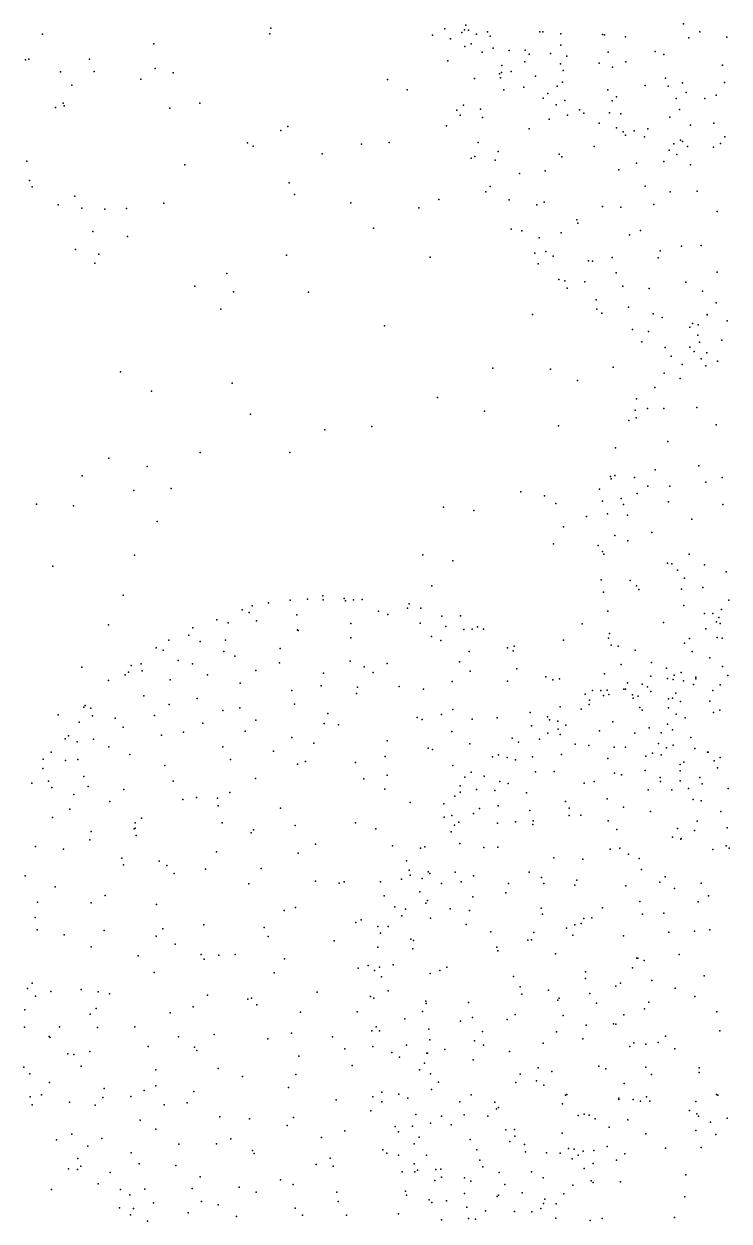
# Model space of a CAD drawing. Header units: metres. Extents: x -23.9 to 23.9, y -28.5 to 28.5.
# Drawn here: x -7.475 to -6.059, y -2.392 to 0.012 of the extents above; entities that cross this region are included whole.
import ezdxf

# ---------------------------------------------------------------- set-up
doc = ezdxf.new("R2010")
doc.units = ezdxf.units.M

msp = doc.modelspace()

# ---------------------------------------------------------------- linework, layer by layer
for p in [(-6.9794, 0.0037, -1.5884), (-6.6299, 0.002, -8.6248), (-6.5905, 0.0002, -6.9318), (-6.5877, 0.0094, -0.0875), (-6.1507, 0.012, -7.945), (-7.438, -0.0087, 22.8543), (-6.9816, -0.0078, 1.7308), (-6.655, -0.0107, 4.2068), (-6.6189, -0.0177, -8.7068), (-6.5959, -0.0051, -7.1531), (-6.5824, -0.0003, -8.3537), (-6.5662, -0.0085, 12.2662), (-6.5444, -0.004, -6.8353), (-6.5387, -0.0127, -8.9417), (-6.4391, -0.0037, -7.4529), (-6.4333, -0.0041, -6.6992), (-6.3969, -0.0078, -25.2977), (-6.3138, -0.0089, -8.0238), (-6.3094, -0.0098, -6.6185), (-6.2672, -0.0138, -7.5537), (-6.1403, -0.0159, 21.0467), (-6.1183, -0.0038, -9.2691), (-6.0638, -0.0146, -7.5831), (-7.2146, -0.0282, 5.082), (-6.5901, -0.0334, -8.8156), (-6.5771, -0.0281, -7.0329), (-6.5554, -0.0449, -8.2938), (-6.5328, -0.0368, -7.2682), (-6.5011, -0.0412, -8.2121), (-6.4689, -0.0408, -9.0359), (-6.4177, -0.0472, 5.2133), (-6.397, -0.0307, 0.4443), (-6.3019, -0.0448, -7.4972), (-6.2075, -0.0433, -6.6166), (-7.472, -0.0599, 18.7766), (-7.4656, -0.0588, 0.0233), (-7.3433, -0.0586, -0.4385), (-6.624, -0.0621, -8.5846), (-6.5157, -0.0714, -7.1863), (-6.4697, -0.0642, 4.6163), (-6.4604, -0.049, -7.3607), (-6.3981, -0.0683, -6.7517), (-6.3852, -0.0527, -9.1218), (-6.3204, -0.0669, -9.1651), (-6.2669, -0.0642, -7.9992), (-6.1905, -0.0492, -7.5373), (-6.0728, -0.0711, -9.2735), (-7.4018, -0.0844, 17.168), (-7.3344, -0.0833, 26.3132), (-7.2114, -0.0776, 12.0307), (-7.1755, -0.0864, 5.7058), (-6.5201, -0.0885, -8.9525), (-6.5181, -0.0961, 0.7675), (-6.5163, -0.0854, -7.07), (-6.4967, -0.0834, -6.9624), (-6.448, -0.0931, -6.8798), (-6.3924, -0.0818, -7.3922), (-6.2936, -0.0751, -6.6973), (-7.3787, -0.1107, 16.8239), (-7.2404, -0.0989, 4.6316), (-6.7451, -0.0994, -0.617), (-6.5704, -0.0975, -8.352), (-6.4712, -0.115, -8.1848), (-6.4048, -0.1127, -7.3035), (-6.3937, -0.1047, -8.0936), (-6.3031, -0.12, -8.0325), (-6.2275, -0.1117, -6.7163), (-6.1867, -0.0966, -7.4712), (-6.1818, -0.1127, -9.2341), (-6.153, -0.1064, -6.6932), (-6.0688, -0.1055, -7.4745), (-6.7059, -0.1205, -1.3016), (-6.5115, -0.1203, -8.2436), (-6.4324, -0.1368, -7.0203), (-6.4233, -0.1275, -7.2357), (-6.3889, -0.1419, 17.5345), (-6.2938, -0.1424, -6.8076), (-6.2856, -0.1344, -9.1795), (-6.1653, -0.1374, -7.4172), (-6.1453, -0.1258, 24.6349), (-6.108, -0.1378, 0.8244), (-6.0855, -0.1311, -7.9367), (-7.412, -0.156, 19.3028), (-7.3966, -0.1468, -3.3781), (-7.3941, -0.1527, 10.2619), (-7.182, -0.1574, 14.3858), (-7.1217, -0.147, 18.5883), (-6.6061, -0.1612, -8.6579), (-6.5923, -0.151, -8.7705), (-6.5585, -0.159, -8.8582), (-6.4068, -0.1505, -7.1644), (-6.3595, -0.1605, -6.9206), (-6.351, -0.167, -7.2201), (-6.2993, -0.1667, -6.8778), (-6.1589, -0.1597, -7.9671), (-6.5996, -0.1715, -8.5183), (-6.5542, -0.1758, -8.3484), (-6.4207, -0.179, -8.1396), (-6.3836, -0.1712, -7.0885), (-6.3203, -0.1873, -9.1383), (-6.277, -0.1684, -7.2973), (-6.1781, -0.1752, -6.8223), (-6.1369, -0.1916, -7.3026), (-6.0901, -0.1874, -6.8275), (-6.9591, -0.2023, 5.4427), (-6.9453, -0.1939, 7.7543), (-6.6268, -0.1929, 11.7602), (-6.4605, -0.1988, -8.9973), (-6.2852, -0.1966, -6.9892), (-6.2719, -0.2047, -7.1374), (-6.2671, -0.2114, -7.0629), (-6.2499, -0.2029, -7.221), (-6.2289, -0.2147, -8.0145), (-6.2225, -0.1985, -6.9025), (-6.0681, -0.2144, -9.2427), (-7.026, -0.2266, 6.6183), (-7.0148, -0.2332, 25.0173), (-6.7973, -0.2295, 18.1983), (-6.7418, -0.2263, 1.0579), (-6.563, -0.2264, -8.4238), (-6.3305, -0.234, -8.0904), (-6.17, -0.229, -7.0883), (-6.1571, -0.2211, -7.1709), (-6.153, -0.224, -7.0071), (-6.1426, -0.2339, -7.9877), (-6.0907, -0.2357, -7.0484), (-6.0765, -0.2279, -7.1672), (-7.4693, -0.2633, -1.9139), (-6.8763, -0.2489, 13.0946), (-6.5772, -0.2577, -8.5874), (-6.5698, -0.2545, -8.6871), (-6.529, -0.2615, -8.3695), (-6.5231, -0.2442, -8.8641), (-6.4006, -0.2497, -8.1536), (-6.3953, -0.2551, -9.0523), (-6.1906, -0.2644, 16.1494), (-6.1798, -0.2417, -25.8232), (-6.1645, -0.2505, 21.8598), (-7.152, -0.2711, 0.0308), (-6.4283, -0.2827, -8.9914), (-6.2807, -0.281, -8.0747), (-6.2449, -0.2679, -9.1581), (-6.1371, -0.271, -9.2019), (-7.4637, -0.3025, 22.2131), (-6.9425, -0.3068, 24.5654), (-6.4802, -0.2885, -8.9167), (-7.4583, -0.3149, 13.4853), (-7.3728, -0.3337, 25.5766), (-6.9318, -0.3306, -1.1448), (-6.5476, -0.325, -8.6253), (-6.539, -0.3145, -8.7383), (-6.2278, -0.3136, 14.0633), (-6.1776, -0.3253, -9.1571), (-6.1233, -0.3237, -8.0214), (-7.4062, -0.351, 18.3931), (-7.359, -0.3579, 23.2531), (-7.313, -0.36, -1.5466), (-7.2695, -0.3583, -0.8287), (-7.194, -0.3477, 0.4937), (-6.8189, -0.347, 0.5222), (-6.6821, -0.3576, 16.767), (-6.6422, -0.3403, 24.7729), (-6.501, -0.3412, -8.7951), (-6.4451, -0.351, -8.9087), (-6.4306, -0.3457, -8.268), (-6.3134, -0.3548, -9.0556), (-6.277, -0.3559, -8.12), (-6.2106, -0.3506, -8.0766), (-6.365, -0.3813, -8.2244), (-6.083, -0.3643, 14.927), (-7.3365, -0.4051, 1.5427), (-6.773, -0.3983, 25.2795), (-6.4966, -0.4002, -8.5837), (-6.4753, -0.4034, -8.7485), (-6.3965, -0.4077, -8.2833), (-6.3629, -0.3879, -8.973), (-6.2373, -0.4025, 5.5876), (-7.2672, -0.4151, 16.5919), (-6.4406, -0.4176, -8.8103), (-6.2592, -0.4114, -9.0532), (-6.1157, -0.4326, -8.0947), (-7.3719, -0.4411, 0.7997), (-7.3248, -0.4504, 10.8655), (-6.9482, -0.4522, 6.364), (-6.6593, -0.4561, 7.7374), (-6.4496, -0.4481, -8.4914), (-6.4276, -0.4451, -8.4074), (-6.4125, -0.4545, 17.9422), (-6.1977, -0.4436, 23.8251), (-6.1551, -0.434, -9.0889), (-7.3325, -0.4683, 26.1448), (-6.4429, -0.4699, -8.625), (-6.3417, -0.4635, -8.9161), (-6.3336, -0.4641, 13.4414), (-6.2943, -0.4571, -8.9722), (-6.202, -0.4574, -8.1541), (-7.0679, -0.4894, 1.083), (-6.4011, -0.5013, -8.696), (-6.3893, -0.5041, 17.2667), (-6.2862, -0.4875, -8.263), (-6.0832, -0.4862, -9.0727), (-7.132, -0.5149, 24.345), (-7.0543, -0.5262, 6.9859), (-6.9036, -0.5263, 7.4884), (-6.3843, -0.5186, -8.5283), (-6.3491, -0.5061, -8.3881), (-6.273, -0.5145, -8.915), (-6.22, -0.5195, -8.2491), (-6.1461, -0.5065, -9.0148), (-6.113, -0.5246, -8.1928), (-6.3261, -0.5417, -8.7676), (-6.0854, -0.5483, -4.1313), (-7.08, -0.561, 22.6967), (-6.4543, -0.5713, 24.295), (-6.3246, -0.5607, -8.5301), (-6.3147, -0.5689, -8.662), (-6.2611, -0.5566, -8.8425), (-6.2119, -0.5699, -8.3287), (-6.1035, -0.5715, -4.2834), (-6.1034, -0.5722, -8.9467), (-6.7514, -0.5944, 13.2583), (-6.1938, -0.5778, -8.8719), (-6.1381, -0.5969, -8.321), (-6.1331, -0.5895, -4.205), (-6.1217, -0.5923, -4.0706), (-6.0634, -0.5843, -8.2588), (-6.2535, -0.6018, -8.4717), (-6.2212, -0.6053, -8.7771), (-6.1221, -0.6127, -4.3689), (-6.0741, -0.6229, -8.3355), (-6.2348, -0.6264, -8.6131), (-6.188, -0.6379, -8.5461), (-6.1381, -0.6372, -8.772), (-6.1294, -0.6456, -8.4445), (-6.1189, -0.6269, 0.7914), (-6.1042, -0.6482, -3.9043), (-6.1753, -0.6552, -4.2702), (-6.1534, -0.6721, -3.9761), (-6.1157, -0.6607, -8.5234), (-6.0828, -0.6651, -8.7272), (-7.2812, -0.6866, 19.1044), (-6.5337, -0.6794, 7.5107), (-6.4178, -0.6812, 25.1681), (-6.2923, -0.6775, 7.9949), (-6.1896, -0.689, -4.3339), (-6.1057, -0.6743, -4.5016), (-7.0568, -0.7096, 18.2198), (-6.3638, -0.704, 6.1103), (-6.2083, -0.7178, -4.0323), (-6.1573, -0.6998, -4.4338), (-7.2187, -0.7253, 13.8545), (-6.6451, -0.7382, 14.0794), (-6.2454, -0.7408, -4.1928), (-6.5506, -0.7654, 13.6612), (-6.2478, -0.7639, -4.2788), (-6.2229, -0.7605, -4.3778), (-6.1904, -0.7599, -3.9165), (-6.1243, -0.758, -3.8127), (-7.0199, -0.7719, 16.5593), (-6.2607, -0.7846, -4.1396), (-6.2456, -0.7791, -4.033), (-6.0851, -0.7929, -3.7389), (-6.871, -0.8031, 13.5514), (-6.7765, -0.7965, 17.0305), (-6.4016, -0.7951, 17.553), (-6.2876, -0.8389, 24.8528), (-6.1825, -0.8265, -4.5213), (-7.3049, -0.8599, 10.9941), (-7.121, -0.8487, 24.1712), (-6.941, -0.8483, 6.6319), (-7.2279, -0.8769, 14.3376), (-6.2078, -0.8833, -3.8542), (-6.1203, -0.8756, -4.6371), (-7.3584, -0.8952, 11.48), (-6.2976, -0.8971, -4.1162), (-6.2961, -0.9014, -4.2824), (-6.2884, -0.895, -4.0429), (-6.249, -0.8987, -4.4497), (-6.1058, -0.9079, -3.705), (-6.0734, -0.8991, -4.6919), (-7.2544, -0.9247, 18.0231), (-7.1798, -0.9211, 22.9536), (-6.4773, -0.9274, 16.3922), (-6.4299, -0.9358, -24.2121), (-6.3193, -0.9224, 23.878), (-6.2436, -0.9309, 14.3416), (-6.2224, -0.9165, -4.5157), (-6.1785, -0.9159, -4.5783), (-7.4497, -0.9524, 18.7495), (-7.3759, -0.9558, 16.5115), (-6.6329, -0.9584, 17.8762), (-6.4072, -0.9509, -24.9398), (-6.3133, -0.9463, -4.1711), (-6.2758, -0.941, -4.3987), (-6.2715, -0.9532, 16.0608), (-6.1812, -0.9478, -3.7915), (-6.0719, -0.9529, 20.0936), (-6.5717, -0.9653, 17.2749), (-6.3458, -0.977, 6.324), (-6.3034, -0.9717, -4.0594), (-6.2633, -0.9746, -3.9276), (-6.1341, -0.9827, -4.652), (-7.2079, -0.9873, 22.61), (-6.3915, -0.9978, 15.1643), (-6.2143, -1.0092, -3.8261), (-6.4116, -1.0318, 7.6237), (-6.289, -1.0154, -3.9867), (-6.2627, -1.0259, -4.4639), (-7.2531, -1.0547, 19.1059), (-6.6743, -1.054, 6.9736), (-6.3225, -1.0351, -4.2081), (-6.3137, -1.0473, -4.0743), (-6.311, -1.0524, -4.3282), (-6.1393, -1.0524, -4.657), (-7.4174, -1.077, 23.3816), (-6.6141, -1.0664, 23.7524), (-6.1828, -1.0707, -4.6024), (-6.1745, -1.0724, 23.2701), (-6.109, -1.0739, -3.6846), (-6.3165, -1.1046, -4.2525), (-6.2579, -1.1056, -4.4775), (-6.163, -1.085, -3.7447), (-6.1489, -1.1007, 20.4456), (-6.0653, -1.0881, 15.4736), (-6.6563, -1.1166, 15.4087), (-6.3112, -1.1289, -4.0967), (-6.2454, -1.1161, -3.8707), (-6.2403, -1.1235, 6.8761), (-6.1548, -1.1232, 13.0495), (-6.1118, -1.1194, -4.6785), (-7.276, -1.1349, 17.4579), (-6.9838, -1.1506, -7.2731), (-6.9406, -1.1449, 23.8619), (-6.9056, -1.1433, -7.1749), (-6.8751, -1.1367, -7.2577), (-6.8745, -1.1445, -7.328), (-6.8319, -1.1415, 23.502), (-6.8295, -1.1464, 24.2643), (-6.8137, -1.1441, -7.1496), (-6.7961, -1.1438, -7.2927), (-6.7014, -1.1528, -7.1852), (-6.0601, -1.1448, -7.3218), (-7.037, -1.1644, -7.1925), (-7.0232, -1.17, -7.3606), (-7.0166, -1.1568, 16.2886), (-6.927, -1.1745, -7.0279), (-6.7629, -1.1675, -7.0512), (-6.7446, -1.1736, -7.4219), (-6.7049, -1.1615, -7.1056), (-6.6785, -1.1614, -7.289), (-6.6362, -1.1773, -7.1639), (-6.5986, -1.1763, 23.0915), (-6.3027, -1.1674, -4.3112), (-6.1505, -1.1555, -4.6309), (-6.1086, -1.1716, -7.2342), (-6.0919, -1.1718, -7.113), (-6.0745, -1.1637, 13.9277), (-7.3054, -1.1948, 13.5148), (-7.1357, -1.2007, -7.1791), (-7.0875, -1.1847, -7.2924), (-7.0653, -1.1903, -7.0715), (-7.0081, -1.1867, -7.0242), (-6.8186, -1.1922, -6.9628), (-6.6794, -1.191, -7.0254), (-6.6283, -1.1979, -7.4046), (-6.5644, -1.1988, -7.2656), (-6.3542, -1.1924, 17.1344), (-6.1912, -1.1897, -3.807), (-6.0846, -1.1889, -7.0378), (-6.08, -1.1799, -7.4112), (-6.077, -1.1918, -4.6991), (-7.1841, -1.2255, 16.7226), (-7.1438, -1.2153, -7.0817), (-7.0703, -1.2256, -6.9801), (-6.9256, -1.205, -6.9416), (-6.9247, -1.2059, -7.5233), (-6.8191, -1.2209, -7.562), (-6.6571, -1.2181, -7.4899), (-6.5918, -1.2041, -7.0762), (-6.5754, -1.2036, -7.3376), (-6.5523, -1.2036, -7.193), (-6.3919, -1.2254, 24.9755), (-6.3017, -1.2213, -4.2602), (-6.2993, -1.2119, 24.1629), (-6.139, -1.2224, -7.363), (-6.106, -1.2027, 8.029), (-6.083, -1.2204, -3.6815), (-6.073, -1.2216, 24.7098), (-7.2097, -1.2409, -7.2638), (-7.1956, -1.2453, -7.3617), (-7.1213, -1.2279, -7.4361), (-7.0738, -1.248, -7.533), (-6.9606, -1.2422, -6.8857), (-6.638, -1.2263, -6.9707), (-6.5809, -1.248, -7.4869), (-6.5044, -1.2408, -7.1336), (-6.493, -1.2469, -7.3143), (-6.4906, -1.2376, -7.2394), (-6.2964, -1.2355, -4.1099), (-6.2822, -1.2374, -4.0209), (-6.2482, -1.2458, -3.9339), (-6.1488, -1.2317, -7.1208), (-6.1337, -1.2484, -3.7493), (-7.2395, -1.2727, 13.1134), (-7.1652, -1.2662, -7.4785), (-7.1364, -1.273, -6.9303), (-7.052, -1.2578, -6.9012), (-6.9617, -1.271, -7.617), (-6.8199, -1.2677, -7.6292), (-6.7458, -1.2722, -7.6201), (-6.6004, -1.2688, -6.9136), (-6.2151, -1.2701, -4.4948), (-6.0978, -1.2608, -7.5341), (-7.3589, -1.2796, 16.1946), (-7.2721, -1.2952, -7.1245), (-7.2651, -1.2899, -7.335), (-7.2598, -1.2764, -7.1939), (-7.2376, -1.2868, -7.4052), (-7.1064, -1.2948, -7.5818), (-7.0097, -1.2866, -6.8353), (-6.8734, -1.2917, -6.7966), (-6.7923, -1.279, -6.8221), (-6.7738, -1.2901, 15.8534), (-6.5792, -1.2876, -7.5627), (-6.4855, -1.283, -7.0274), (-6.3095, -1.2933, 12.6493), (-6.2762, -1.2745, -4.3172), (-6.2165, -1.2975, -3.2716), (-6.1851, -1.2817, -7.3319), (-6.1696, -1.296, -3.8277), (-6.1558, -1.2903, 14.2852), (-6.0723, -1.2781, -6.8812), (-6.0617, -1.2967, -4.6717), (-7.3054, -1.3067, -7.2572), (-7.1816, -1.3053, -7.5403), (-7.0411, -1.3117, -7.6441), (-6.8782, -1.3172, -7.6967), (-6.8057, -1.3196, -6.7651), (-6.7219, -1.3185, -7.6814), (-6.615, -1.3087, -6.8484), (-6.5043, -1.3076, -6.9379), (-6.4274, -1.2991, -7.1034), (-6.4135, -1.3048, -7.3313), (-6.4, -1.3028, -7.2532), (-6.263, -1.3114, -4.055), (-6.234, -1.3141, -3.4023), (-6.2233, -1.3194, -4.4285), (-6.183, -1.3024, -3.1943), (-6.1714, -1.3046, -7.4373), (-6.1511, -1.3069, -3.4225), (-6.131, -1.3143, -4.5875), (-6.1264, -1.3028, -3.1344), (-6.1263, -1.2996, -6.928), (-6.0771, -1.3149, 9.6782), (-7.2342, -1.337, -6.9335), (-7.1275, -1.3424, -6.828), (-6.9374, -1.3266, -6.7644), (-6.8073, -1.3322, 9.5197), (-6.6729, -1.3239, -6.7927), (-6.3485, -1.3341, -7.3543), (-6.3397, -1.346, -7.0711), (-6.3336, -1.3264, -7.2829), (-6.3167, -1.3268, -7.204), (-6.3112, -1.3366, -3.1698), (-6.3043, -1.3255, -3.244), (-6.3011, -1.3343, 0.5174), (-6.2708, -1.3237, -4.2158), (-6.2674, -1.3238, -4.1277), (-6.253, -1.3352, -3.0828), (-6.2519, -1.3419, -4.3197), (-6.2421, -1.3376, -3.4805), (-6.2162, -1.3282, -3.9355), (-6.1812, -1.3433, -6.9821), (-6.1732, -1.3416, 20.9806), (-6.166, -1.3321, -3.0546), (-6.092, -1.3265, -3.5118), (-7.355, -1.3599, -7.2844), (-7.3522, -1.3563, -7.1827), (-7.3411, -1.3617, -7.3857), (-7.1835, -1.3548, -7.6061), (-7.0755, -1.3665, -6.7667), (-7.0417, -1.3612, -7.7049), (-6.9317, -1.3539, -7.7255), (-6.6139, -1.3649, -7.6884), (-6.3984, -1.3592, -6.9974), (-6.3563, -1.3641, -7.4422), (-6.34, -1.3548, -3.4309), (-6.2383, -1.3607, -7.3447), (-6.2341, -1.3657, -3.5637), (-6.181, -1.3612, -2.9781), (-6.157, -1.3487, -7.5416), (-6.098, -1.3481, -3.7607), (-6.078, -1.3658, -3.6512), (-7.4064, -1.3755, 19.2038), (-7.3642, -1.39, 9.6669), (-7.3377, -1.3772, -7.0378), (-7.2921, -1.3821, -7.5268), (-7.2133, -1.3767, -6.858), (-7.1158, -1.3919, 9.3257), (-7.0095, -1.3859, -6.7222), (-6.8726, -1.3928, 10.0054), (-6.8647, -1.3729, -7.7535), (-6.6857, -1.3808, -6.7281), (-6.6757, -1.3845, -7.732), (-6.637, -1.3745, 17.7095), (-6.5754, -1.384, -6.775), (-6.5252, -1.3813, -7.6462), (-6.4586, -1.3709, -7.5692), (-6.4239, -1.3792, -3.3284), (-6.4197, -1.3851, -3.1576), (-6.4034, -1.3881, -7.5284), (-6.2927, -1.3897, -24.3868), (-6.183, -1.3938, -4.4358), (-6.1653, -1.3743, -4.5027), (-6.1476, -1.3814, -3.6403), (-6.0908, -1.3704, -6.8082), (-7.3855, -1.4174, -7.0895), (-7.276, -1.4003, -6.8972), (-7.1989, -1.4165, -7.658), (-7.1549, -1.4104, -6.7681), (-7.031, -1.4082, 13.6453), (-6.8435, -1.3955, -6.6914), (-6.6157, -1.4088, 16.5367), (-6.4559, -1.3976, -3.2447), (-6.423, -1.4119, -3.4723), (-6.4022, -1.4042, -6.9156), (-6.3987, -1.4149, 0.8995), (-6.3869, -1.3961, -3.0553), (-6.3198, -1.4077, -3.5825), (-6.2489, -1.4125, -7.0355), (-6.2196, -1.4016, -2.9217), (-6.1958, -1.4116, -6.9306), (-6.1727, -1.4055, -3.9316), (-7.3926, -1.4238, -7.354), (-7.3685, -1.4293, -7.441), (-7.3354, -1.4242, -6.9549), (-7.3045, -1.4396, -7.5754), (-7.0758, -1.4393, -7.7496), (-6.937, -1.421, 0.4598), (-6.8932, -1.4325, -7.791), (-6.7459, -1.4275, 24.0541), (-6.5797, -1.4339, -7.7258), (-6.4949, -1.4224, -6.8047), (-6.4821, -1.4303, -3.1455), (-6.4397, -1.4241, -6.8582), (-6.3686, -1.4343, -2.9538), (-6.3407, -1.4371, -6.9397), (-6.2902, -1.44, -2.8999), (-6.2673, -1.44, -7.4695), (-6.2011, -1.4331, -4.0735), (-6.1851, -1.4416, -7.5658), (-6.1718, -1.4364, -3.8552), (-6.1361, -1.4207, -3.7142), (-7.4363, -1.4641, -7.2471), (-7.4202, -1.4506, -7.1681), (-7.367, -1.465, -7.5038), (-7.2627, -1.455, -7.6327), (-7.0605, -1.4653, -6.6876), (-6.9743, -1.4485, -6.6714), (-6.75, -1.4587, -6.6608), (-6.6632, -1.4424, 12.5307), (-6.6548, -1.4449, -6.6958), (-6.5345, -1.4594, -3.1973), (-6.5221, -1.456, -3.3847), (-6.505, -1.461, -7.7009), (-6.4885, -1.4655, -3.0553), (-6.454, -1.46, -3.5352), (-6.3961, -1.4551, -3.6033), (-6.3027, -1.4628, 8.4101), (-6.2268, -1.4582, -3.7547), (-6.2133, -1.4526, -2.8475), (-6.1955, -1.4559, -4.1448), (-6.1281, -1.4429, -7.6459), (-6.1024, -1.4506, -4.5124), (-6.1016, -1.4501, -2.8275), (-6.0771, -1.4611, -6.7489), (-7.4375, -1.4832, -7.3299), (-7.3917, -1.4669, 25.0016), (-7.1924, -1.4771, -7.715), (-6.9261, -1.4742, 15.5577), (-6.91, -1.4691, -6.6477), (-6.8092, -1.4712, -7.8181), (-6.6143, -1.4772, -7.7719), (-6.4478, -1.4896, -6.7846), (-6.4103, -1.4891, -2.9102), (-6.2279, -1.4872, -7.5283), (-6.1575, -1.4748, -6.8371), (-6.1573, -1.4876, -4.0349), (-6.1505, -1.4701, 22.909), (-6.089, -1.4679, -7.707), (-6.0824, -1.482, 24.1211), (-7.4591, -1.5126, -7.1394), (-7.4257, -1.5084, -7.0254), (-7.355, -1.4989, 20.1776), (-7.1756, -1.5083, -2.5813), (-7.0103, -1.5035, -7.8215), (-6.793, -1.5039, -6.6231), (-6.7459, -1.4962, 25.1484), (-6.5896, -1.5006, -6.6835), (-6.5773, -1.4906, -3.2931), (-6.5513, -1.4984, -3.0887), (-6.5195, -1.509, -3.0079), (-6.5027, -1.5131, -3.5751), (-6.3505, -1.5128, 9.5172), (-6.3303, -1.5095, -6.8702), (-6.2893, -1.4926, -3.7199), (-6.2752, -1.4956, -2.8144), (-6.198, -1.5013, 15.1793), (-6.1968, -1.5092, -2.7791), (-6.1574, -1.5079, -4.2403), (-6.1184, -1.501, -4.4059), (-6.1131, -1.5136, -3.9751), (-7.4192, -1.521, -7.4739), (-7.375, -1.5355, -6.8911), (-7.3461, -1.5195, 16.6657), (-7.2743, -1.5256, -6.7722), (-7.062, -1.531, -6.6447), (-6.7505, -1.5243, 24.6956), (-6.5996, -1.5179, -3.2193), (-6.5991, -1.5306, -3.1458), (-6.5665, -1.525, -3.4814), (-6.5299, -1.5271, -7.7659), (-6.4662, -1.5319, -3.6347), (-6.2219, -1.5259, 0.1239), (-6.1742, -1.5257, -7.6293), (-6.1409, -1.5235, -4.0974), (-6.061, -1.5231, -4.4825), (-7.3024, -1.5496, -7.6762), (-7.156, -1.5455, -7.7841), (-7.1286, -1.5415, -6.6676), (-7.0865, -1.5427, 16.0528), (-7.0851, -1.5584, -7.8188), (-6.6995, -1.5516, -7.8486), (-6.6323, -1.5544, -3.2867), (-6.6101, -1.5389, -3.3645), (-6.5233, -1.5584, -2.9417), (-6.3879, -1.5495, -3.7282), (-6.3042, -1.5442, -7.5925), (-6.2715, -1.561, -2.7578), (-6.1315, -1.5456, -4.183), (-6.1154, -1.5483, -6.7529), (-7.4178, -1.5818, -6.9242), (-7.3829, -1.5647, -7.5774), (-7.2389, -1.583, -6.7212), (-6.9603, -1.5626, -7.8574), (-6.6312, -1.5808, -3.4201), (-6.6158, -1.5777, -6.635), (-6.5722, -1.5732, -2.9977), (-6.5607, -1.5633, -3.5588), (-6.4592, -1.5672, -2.8687), (-6.3803, -1.5628, -2.8041), (-6.3803, -1.5777, -6.7888), (-6.3573, -1.5767, -7.6531), (-6.2169, -1.5698, -3.8175), (-6.0758, -1.5693, -4.0118), (-7.3402, -1.6096, -7.6624), (-7.2538, -1.6046, 17.6755), (-7.2521, -1.5924, -3.0337), (-7.252, -1.6032, -7.74), (-7.077, -1.5923, 24.8141), (-7.0141, -1.6061, -6.598), (-6.9308, -1.5978, 0.113), (-6.8091, -1.5923, -7.8762), (-6.7688, -1.6041, -6.5861), (-6.6173, -1.6104, -3.0378), (-6.6106, -1.5971, -3.5015), (-6.6017, -1.5906, -7.8263), (-6.5244, -1.593, -6.6723), (-6.4885, -1.5901, -7.7631), (-6.4531, -1.5953, -6.7219), (-6.4524, -1.5885, -3.7051), (-6.3023, -1.5884, -3.7947), (-6.285, -1.6058, 18.9327), (-6.1628, -1.6036, -6.7999), (-6.1286, -1.6078, -22.5409), (-6.1233, -1.589, -23.2746), (-6.0629, -1.6025, -4.1569), (-7.3428, -1.6262, -6.7925), (-7.2498, -1.6174, 21.0309), (-7.0191, -1.612, 9.0836), (-6.6001, -1.6335, -3.5824), (-6.1728, -1.6207, 17.0153), (-6.1559, -1.6253, -2.6881), (-6.1555, -1.6239, -7.6765), (-7.4516, -1.6398, -7.5144), (-7.3954, -1.6452, -6.8552), (-7.0884, -1.6502, -7.853), (-6.9242, -1.6533, -6.5679), (-6.8896, -1.6348, -7.8913), (-6.735, -1.6387, -7.8839), (-6.6789, -1.6434, -3.3936), (-6.6705, -1.6403, -6.5915), (-6.5516, -1.6415, -2.889), (-6.5238, -1.641, -3.6862), (-6.2981, -1.6453, -7.6145), (-6.2788, -1.6428, -3.8423), (-6.261, -1.6552, -2.6876), (-6.092, -1.6457, -2.6646), (-6.0655, -1.6387, -6.6968), (-6.0594, -1.643, -7.7698), (-7.2783, -1.6632, -6.715), (-7.2749, -1.6764, -7.754), (-7.2039, -1.6691, -6.6606), (-7.1882, -1.6781, -7.8149), (-6.7071, -1.6685, -3.2396), (-6.4115, -1.6625, -6.7229), (-6.3528, -1.6655, -3.828), (-6.2399, -1.6639, -6.8979), (-7.4725, -1.6989, -6.9127), (-7.1732, -1.6943, 0.5756), (-7.1108, -1.685, -6.6069), (-6.9988, -1.6837, -6.568), (-6.7168, -1.7052, -3.346), (-6.7019, -1.6873, -3.1294), (-6.6996, -1.6971, -3.4386), (-6.6758, -1.7041, -3.5044), (-6.6638, -1.6908, -7.882), (-6.6604, -1.6937, -3.0142), (-6.6096, -1.6915, -2.9251), (-6.5722, -1.6988, 10.1298), (-6.4609, -1.6913, 8.1046), (-6.4359, -1.7017, -7.7649), (-6.2352, -1.6857, -7.5729), (-6.188, -1.7004, -7.6406), (-7.4126, -1.7206, -6.8531), (-7.0237, -1.7146, 1.1796), (-6.89, -1.7091, -7.909), (-6.8424, -1.7131, -6.5486), (-6.8325, -1.7105, 17.8156), (-6.7592, -1.711, 16.4443), (-6.6801, -1.7308, -6.5693), (-6.6366, -1.714, -0.0958), (-6.5972, -1.7108, -3.649), (-6.5024, -1.714, -7.8132), (-6.4315, -1.7142, -3.8073), (-6.3689, -1.7175, -6.7456), (-6.3652, -1.7072, -7.7096), (-6.2669, -1.7189, -3.8868), (-6.1984, -1.7115, -3.9001), (-6.1689, -1.7243, -6.8011), (-6.1151, -1.7131, -6.738), (-7.4477, -1.7517, -7.565), (-7.3403, -1.753, -6.7522), (-7.3123, -1.7383, 24.4764), (-6.7517, -1.7389, -7.9058), (-6.6682, -1.7538, -3.5725), (-6.6648, -1.7485, -2.9702), (-6.5737, -1.7409, -6.6058), (-6.5078, -1.7325, -2.7867), (-6.2384, -1.7499, -6.8942), (-6.1216, -1.7507, -2.6244), (-6.1006, -1.7389, -7.7328), (-7.2092, -1.7565, -7.8115), (-6.9525, -1.7685, -2.3701), (-6.9298, -1.7625, 1.6836), (-6.7305, -1.7612, -3.1484), (-6.7093, -1.7658, -3.48), (-6.6191, -1.7652, -2.8944), (-6.5803, -1.7685, 20.954), (-6.4365, -1.7634, -2.7219), (-6.434, -1.7758, 24.1994), (-6.3135, -1.7631, -7.6626), (-6.2331, -1.7758, -3.9173), (-6.1901, -1.7733, -2.6244), (-7.4526, -1.7822, -6.8976), (-7.1136, -1.7971, -7.8674), (-6.9929, -1.8021, -6.5538), (-6.8088, -1.7926, -7.9183), (-6.7979, -1.7873, 24.0623), (-6.7645, -1.8003, 7.3451), (-6.7435, -1.8006, -3.4059), (-6.7163, -1.779, -3.0722), (-6.6587, -1.7838, -7.891), (-6.5871, -1.7967, -3.7147), (-6.3689, -1.7973, -2.6679), (-6.3563, -1.7944, -7.7116), (-6.3511, -1.7845, 12.5165), (-6.3348, -1.7827, 22.8423), (-7.4488, -1.8068, 8.8989), (-7.3941, -1.817, -6.8064), (-7.3142, -1.8086, -6.718), (-7.2094, -1.8199, 1.9477), (-7.1964, -1.805, -6.6342), (-6.9849, -1.8207, -7.911), (-6.7595, -1.814, -3.308), (-6.6986, -1.8256, -3.5697), (-6.5377, -1.8113, -6.612), (-6.4513, -1.8123, -7.7918), (-6.3857, -1.8036, -3.8736), (-6.3732, -1.8176, -6.7295), (-6.2716, -1.8192, 7.6528), (-6.18, -1.8118, -7.6404), (-6.1288, -1.8101, -7.6985), (-6.0983, -1.8071, -6.7355), (-7.3402, -1.8414, -7.7183), (-7.1718, -1.8356, 12.8115), (-6.8522, -1.8292, -6.5355), (-6.7644, -1.8416, -3.227), (-6.6944, -1.8454, -2.9624), (-6.6928, -1.8285, -6.5541), (-6.5259, -1.8418, -3.7895), (-6.5239, -1.8496, -7.8409), (-6.4634, -1.8277, -6.6596), (-6.4559, -1.8275, -3.8364), (-7.2457, -1.8596, -6.6702), (-7.1195, -1.8565, 7.5824), (-7.1131, -1.8658, -6.5953), (-7.0837, -1.8577, 20.5169), (-7.0509, -1.8565, -7.8894), (-6.9523, -1.8653, -6.5507), (-6.4081, -1.8556, -2.672), (-6.2444, -1.8638, 8.668), (-6.2428, -1.8642, -2.6077), (-6.2299, -1.8689, -6.8957), (-6.1597, -1.8565, -2.5988), (-7.2134, -1.8929, -7.8093), (-6.9727, -1.8936, -7.9055), (-6.8043, -1.8838, -7.9151), (-6.7841, -1.8787, -6.5484), (-6.7711, -1.8888, -3.3076), (-6.7609, -1.8818, -3.1562), (-6.7337, -1.8772, -3.4895), (-6.6596, -1.895, -7.8884), (-6.6403, -1.8885, -2.8759), (-6.6261, -1.8822, 20.0125), (-6.3479, -1.8917, -2.6417), (-6.2535, -1.8833, -3.9366), (-7.4584, -1.9142, -6.9148), (-6.7572, -1.9017, 12.502), (-6.4922, -1.9009, -6.6501), (-6.479, -1.9217, -3.8339), (-6.3477, -1.9045, -7.6963), (-6.287, -1.9203, -7.61), (-6.2775, -1.9141, -6.8641), (-6.2147, -1.9088, 21.7102), (-6.1096, -1.8998, -3.9576), (-7.4682, -1.925, -7.534), (-7.4518, -1.9406, 2.8022), (-7.4213, -1.931, -7.5967), (-7.3601, -1.927, -7.685), (-7.3261, -1.9316, -6.7426), (-7.3036, -1.9358, -7.74), (-7.1065, -1.9384, -6.6017), (-7.0253, -1.9466, -7.888), (-7.0185, -1.9442, -3.1606), (-6.8864, -1.9325, -7.9109), (-6.7793, -1.9409, -3.2602), (-6.7723, -1.9444, -3.3524), (-6.7435, -1.9298, -3.0669), (-6.4754, -1.9364, -7.7947), (-6.4217, -1.9284, 14.7044), (-6.4003, -1.9444, -7.741), (-6.3389, -1.935, -3.9125), (-6.1679, -1.9245, -7.6179), (-6.1282, -1.9407, -6.8169), (-7.4732, -1.9676, 2.4157), (-7.3298, -1.9651, 16.0554), (-7.1353, -1.962, -7.8469), (-7.0075, -1.958, -6.5688), (-6.6752, -1.9709, -7.8851), (-6.6684, -1.9502, -3.6426), (-6.6676, -1.9549, -6.5775), (-6.5828, -1.9528, -6.6075), (-6.4029, -1.948, -2.6565), (-6.3258, -1.9542, -6.8034), (-6.2289, -1.966, -3.9517), (-6.2202, -1.9525, -2.5947), (-7.3424, -1.9763, 12.1755), (-7.1816, -1.9741, -6.642), (-6.9196, -1.9724, -6.5592), (-6.8061, -1.9718, -7.9055), (-6.7106, -1.9855, -3.583), (-6.5988, -1.9906, -7.8528), (-6.5748, -1.9829, -3.7661), (-6.5047, -1.9872, -6.6561), (-6.489, -1.9774, -2.7107), (-6.3923, -1.9789, -6.7318), (-6.2704, -1.9777, 1.1683), (-6.084, -1.9715, -7.6652), (-7.474, -2.0027, -7.4918), (-7.4038, -2.0019, 10.8276), (-7.3273, -2.0033, -6.7617), (-7.2526, -2.0019, -6.7018), (-7.0934, -2.0171, -6.6155), (-6.9382, -2.0147, -7.8871), (-6.7768, -2.0102, -3.23), (-6.7677, -2.0022, -3.1411), (-6.7612, -2.01, -3.4344), (-6.6622, -2.0066, -2.894), (-6.5542, -2.0114, -2.7633), (-6.4057, -2.0118, -3.8874), (-6.346, -1.9986, -7.6705), (-6.2916, -1.9959, -7.5944), (-6.2865, -1.9967, -6.8751), (-6.0776, -2.0099, -6.8255), (-7.4246, -2.021, 24.1126), (-7.4225, -2.0234, -6.9028), (-7.226, -2.0414, 15.325), (-7.1645, -2.0217, -7.8135), (-7.1329, -2.043, 8.9925), (-6.9853, -2.0263, -6.5843), (-6.8553, -2.0221, -6.5677), (-6.7745, -2.0413, -3.3045), (-6.707, -2.0388, -2.9678), (-6.6599, -2.0279, -6.6005), (-6.5706, -2.0299, 20.7245), (-6.5521, -2.0387, -7.8159), (-6.4324, -2.0348, 8.2452), (-6.3529, -2.0257, -6.7983), (-6.2584, -2.0417, 10.4266), (-6.2504, -2.0341, -3.9423), (-6.2265, -2.0364, -7.4845), (-6.2019, -2.0333, -2.5958), (-6.1872, -2.0209, -6.9281), (-7.3867, -2.0563, -7.591), (-7.3747, -2.0575, -6.8544), (-7.3428, -2.0511, -7.6549), (-7.1282, -2.0497, 10.3403), (-6.9233, -2.061, 23.7201), (-6.8308, -2.0462, -7.8839), (-6.7367, -2.0533, -3.0556), (-6.7214, -2.0626, -6.5965), (-6.6659, -2.0548, 16.45), (-6.6646, -2.0549, 1.5306), (-6.6299, -2.0475, -3.6896), (-6.5004, -2.0513, -3.8168), (-6.1681, -2.046, -3.9525), (-7.4751, -2.0826, -7.0192), (-7.3599, -2.0807, 3.8094), (-7.2105, -2.0885, -7.7535), (-7.085, -2.0856, -7.8227), (-6.8164, -2.0795, -6.5912), (-6.6808, -2.0885, -0.1355), (-6.671, -2.0749, 23.0329), (-6.573, -2.0683, -3.7554), (-6.4424, -2.0843, 7.4172), (-6.3207, -2.0811, -2.6337), (-6.3069, -2.0862, -7.5635), (-6.2264, -2.0826, 19.1851), (-6.1197, -2.0845, -2.5923), (-7.4631, -2.0961, -7.4093), (-7.4239, -2.1139, -7.4818), (-7.036, -2.1018, -6.6256), (-6.9289, -2.0975, -7.8589), (-6.6589, -2.096, -2.908), (-6.6428, -2.1127, -3.6575), (-6.4878, -2.1139, -7.7407), (-6.4789, -2.0967, -6.7203), (-6.446, -2.1102, -3.8463), (-6.4154, -2.0914, -2.6757), (-6.2701, -2.1154, -7.4643), (-6.2154, -2.0977, -3.9412), (-6.1192, -2.0938, -6.9457), (-7.4398, -2.1381, -7.0479), (-7.3143, -2.1257, -7.6489), (-7.2338, -2.1296, 16.6873), (-7.2106, -2.1204, -6.7223), (-7.1337, -2.1317, -7.7838), (-6.9437, -2.1235, -6.614), (-6.7568, -2.1333, -3.3647), (-6.7223, -2.1368, -3.047), (-6.6566, -2.1274, -7.8224), (-6.5773, -2.1384, 21.2876), (-6.4311, -2.1193, 12.5581), (-6.3877, -2.1391, -6.8221), (-6.3849, -2.1375, -3.8808), (-6.0846, -2.1378, -7.4738), (-6.0816, -2.139, -6.9861), (-7.4629, -2.1425, -7.3101), (-7.4586, -2.1588, -7.2216), (-7.3835, -2.153, -6.9365), (-7.332, -2.1589, -6.868), (-7.3166, -2.1441, 15.6621), (-7.2605, -2.1418, -6.7713), (-7.1938, -2.1582, -7.7272), (-7.1472, -2.1542, -6.6998), (-6.8482, -2.1482, -6.6155), (-6.7746, -2.1426, -7.8406), (-6.7565, -2.1524, -3.2378), (-6.7046, -2.1449, -6.6326), (-6.6002, -2.1527, -3.7018), (-6.5299, -2.1532, -3.7752), (-6.3938, -2.1568, -7.6302), (-6.2806, -2.1454, -3.9153), (-6.2805, -2.1478, -7.0163), (-6.2517, -2.1476, -7.3614), (-6.2369, -2.1509, -7.2814), (-6.2254, -2.1425, -7.1245), (-6.2184, -2.1512, -2.6159), (-6.126, -2.1516, -7.0513), (-7.082, -2.1826, 17.5353), (-7.0224, -2.1869, -6.6711), (-6.9336, -2.184, -6.6508), (-6.7784, -2.1703, -6.6397), (-6.6885, -2.1777, -2.9965), (-6.6367, -2.1813, -2.9129), (-6.5914, -2.1789, -7.7607), (-6.5437, -2.1814, 19.6611), (-6.5264, -2.1666, -6.7263), (-6.5223, -2.164, -2.7698), (-6.3624, -2.1798, -6.8974), (-6.35, -2.1773, -7.5499), (-6.34, -2.1793, -2.6638), (-6.3283, -2.1866, -6.9672), (-6.1386, -2.1701, -2.6134), (-6.1244, -2.1763, -7.1468), (-6.1208, -2.1814, -7.2862), (-6.0631, -2.185, -7.0586), (-7.242, -2.1892, -7.6627), (-7.2101, -2.2071, -6.785), (-6.9465, -2.2003, -7.7977), (-6.8307, -2.2104, -7.8018), (-6.7298, -2.2017, -3.3884), (-6.6947, -2.2014, -3.5106), (-6.6588, -2.1952, -3.5932), (-6.6174, -2.1987, -3.6504), (-6.5078, -2.2088, -7.691), (-6.49, -2.2083, -6.7868), (-6.3003, -2.2032, -7.0627), (-6.2624, -2.1887, -7.2243), (-6.126, -2.2102, -3.9198), (-6.0968, -2.1931, -7.2149), (-7.4099, -2.2289, -7.2395), (-7.3792, -2.2172, -7.4267), (-7.3185, -2.2258, -7.5453), (-7.0599, -2.2267, 0.1523), (-6.8774, -2.2244, -6.6709), (-6.7233, -2.2124, -3.1345), (-6.6814, -2.2236, -7.7664), (-6.5793, -2.2282, -6.7424), (-6.4994, -2.2321, -2.783), (-6.4893, -2.2216, -3.7746), (-6.3945, -2.2157, 6.3012), (-6.2264, -2.2167, -3.9057), (-6.0862, -2.2179, -2.6248), (-7.3465, -2.2414, -6.9992), (-7.2601, -2.2551, -6.883), (-7.164, -2.2378, -7.6909), (-7.0885, -2.2368, -7.7275), (-7.016, -2.2499, -6.7125), (-7.013, -2.2564, -7.746), (-6.7542, -2.2488, 19.9674), (-6.7466, -2.2557, -6.7039), (-6.723, -2.2595, -3.2734), (-6.6918, -2.2368, -3.0637), (-6.5657, -2.249, -2.8552), (-6.4699, -2.2383, -7.6247), (-6.468, -2.2528, -6.8534), (-6.4257, -2.2548, -3.8067), (-6.3987, -2.2557, -7.5363), (-6.3816, -2.2462, -6.9455), (-6.3702, -2.2474, -0.0788), (-6.3526, -2.2513, -7.0195), (-6.3311, -2.2502, -7.394), (-6.3044, -2.2419, -7.1907), (-6.2688, -2.2567, -2.6663), (-6.1872, -2.2453, 13.3076), (-6.1155, -2.2444, 18.6971), (-7.3666, -2.2666, -7.3552), (-7.3609, -2.2819, -7.1405), (-7.244, -2.277, -7.5728), (-7.1702, -2.2806, -6.8188), (-6.8886, -2.2781, -7.7517), (-6.8605, -2.2659, -2.3442), (-6.8545, -2.2819, 12.3378), (-6.6914, -2.277, -3.443), (-6.6666, -2.2599, -6.7272), (-6.5598, -2.2697, -7.6776), (-6.5537, -2.2831, -3.6872), (-6.3742, -2.2669, -7.4657), (-6.3623, -2.2598, -3.84), (-6.332, -2.2764, -7.295), (-6.2852, -2.2695, 16.0283), (-7.3856, -2.2867, 10.1513), (-7.3679, -2.2883, -7.2287), (-7.302, -2.2942, -7.465), (-7.1215, -2.3029, -7.6484), (-6.7157, -2.2933, 17.4032), (-6.6904, -2.2929, -3.1271), (-6.6847, -2.2894, -7.7193), (-6.6481, -2.2885, -3.5337), (-6.6383, -2.2875, 23.3237), (-6.637, -2.3037, 6.6312), (-6.5904, -2.3051, -2.9307), (-6.521, -2.2945, -7.6157), (-6.456, -2.2933, -6.9095), (-6.4327, -2.3053, -7.4965), (-6.3504, -2.2862, -7.0936), (-6.1463, -2.2988, -3.8826), (-7.4197, -2.3282, 20.9511), (-7.3262, -2.3173, -7.3197), (-7.2815, -2.3283, -7.0394), (-7.2326, -2.3276, -7.5056), (-7.1371, -2.3265, 4.1528), (-7.0431, -2.3238, -6.794), (-6.9601, -2.3092, -6.75), (-6.9345, -2.3184, -7.7064), (-6.6504, -2.3102, -6.7802), (-6.5781, -2.3118, -6.826), (-6.5096, -2.3188, -2.8473), (-6.3731, -2.3201, -2.7461), (-6.3362, -2.3109, 8.6653), (-6.332, -2.3147, 21.5388), (-6.2775, -2.3132, -3.8442), (-7.2628, -2.339, 2.4699), (-7.2151, -2.3552, -6.9902), (-7.1185, -2.3525, -6.8788), (-7.009, -2.3341, -7.6738), (-6.8468, -2.334, -7.7026), (-6.844, -2.3523, -6.7795), (-6.7092, -2.3319, 1.7851), (-6.7071, -2.3399, -7.6712), (-6.6614, -2.349, -3.3488), (-6.656, -2.3544, -3.186), (-6.6269, -2.3512, -7.6115), (-6.5905, -2.3368, 10.0826), (-6.5251, -2.3427, -3.6592), (-6.522, -2.3399, -7.5546), (-6.4746, -2.3354, -6.963), (-6.4295, -2.3482, -7.0687), (-6.3912, -2.3374, -7.2965), (-6.1482, -2.3435, 5.9176), (-7.2835, -2.3653, 4.7765), (-7.2612, -2.3796, -7.2436), (-7.2551, -2.3666, -7.3621), (-7.1451, -2.3756, -7.5346), (-7.0849, -2.3591, -7.5938), (-6.9308, -2.3659, -7.6472), (-6.723, -2.3771, -6.8404), (-6.5857, -2.3643, -2.9935), (-6.5487, -2.3713, -6.9246), (-6.4904, -2.3729, -7.4368), (-6.4551, -2.3737, 1.0856), (-6.4371, -2.3666, -7.1406), (-6.4321, -2.3564, -7.3672), (-6.4063, -2.3573, -7.2234), (-7.2271, -2.3919, -7.1386), (-7.0481, -2.383, -6.8807), (-6.916, -2.3799, -6.8315), (-6.8272, -2.38, -7.639), (-6.6366, -2.3896, -6.8993), (-6.5823, -2.3865, -3.5225), (-6.5683, -2.3884, -7.5161), (-6.4069, -2.3861, -2.8131), (-6.3381, -2.3909, -3.7635), (-6.3142, -2.3869, -2.7691), (-6.1688, -2.385, 8.0399)]:
    msp.add_point(p)

doc.saveas('drawing.dxf')
